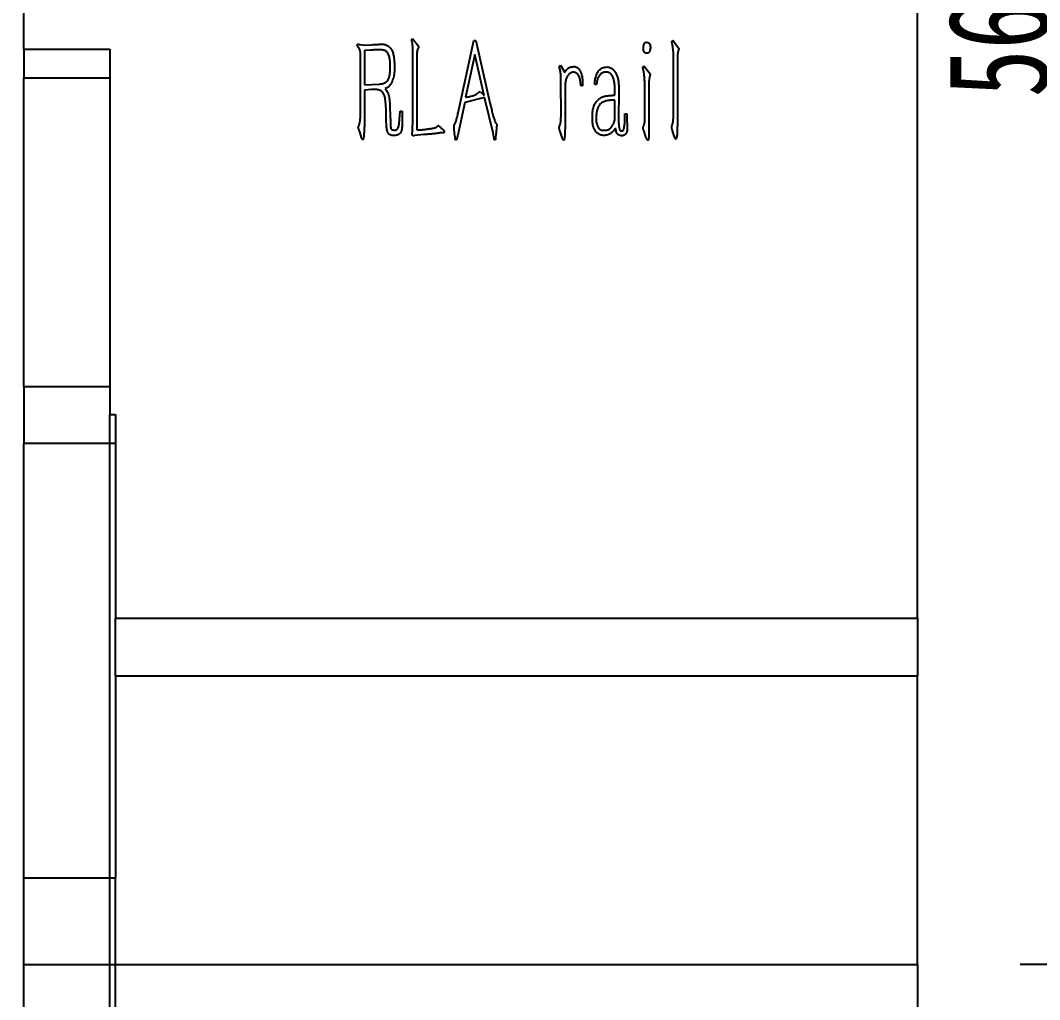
# Model space of a CAD drawing. Header units: millimetres. Extents: x 0 to 210, y 0 to 297.
# Drawn here: x 30.12 to 65.42, y 130.13 to 164.05 of the extents above; entities that cross this region are included whole.
import ezdxf

# ---------------------------------------------------------------- set-up
doc = ezdxf.new("R2010")
doc.units = ezdxf.units.MM
doc.layers.add('根据设置的颜色创建', color=7, linetype='Continuous', lineweight=25)
doc.styles.add('SLDTEXTSTYLE5', font='TXT', dxfattribs={"width": 0.7})
doc.dimstyles.new('SLDDIMSTYLE2', dxfattribs={"dimtxt": 3.5, "dimasz": 4.08, "dimexe": 0, "dimexo": 0.0625, "dimgap": 0.875, "dimtad": 2, "dimrnd": 1e-09, "dimzin": 12, "dimdsep": 46, "dimtxsty": 'SLDTEXTSTYLE5', "dimsah": 1, "dimcen": 0.09, "dimadec": 0, "dimazin": 3, "dimtfac": 1, "dimtofl": 0, "dimtmove": 0, "dimatfit": 3, "dimfxl": 0, "dimfrac": 2, "dimtolj": 1, "dimtzin": 12, "dimarcsym": 0})
doc.dimstyles.new('SLDDIMSTYLE7', dxfattribs={"dimtxt": 3.5, "dimasz": 0.338667, "dimexe": 0, "dimexo": 0.0625, "dimgap": 0.875, "dimtad": 0, "dimtih": 1, "dimtoh": 1, "dimdec": 0, "dimrnd": 1e-09, "dimdsep": 46, "dimtxsty": 'SLDTEXTSTYLE5', "dimblk1": 'ORIGIN', "dimblk2": 'ORIGIN', "dimsah": 1, "dimcen": 0.09, "dimadec": 0, "dimazin": 2, "dimtfac": 1, "dimtdec": 0, "dimtofl": 0, "dimtmove": 0, "dimatfit": 3, "dimldrblk": 'ORIGIN', "dimfxl": 0, "dimfrac": 2, "dimtolj": 1, "dimtzin": 12, "dimarcsym": 0})
doc.dimstyles.new('SLDDIMSTYLE8', dxfattribs={"dimtxt": 3.5, "dimasz": 4.08, "dimexe": 0, "dimexo": 0.0625, "dimgap": 0.875, "dimtad": 0, "dimtih": 1, "dimtoh": 1, "dimrnd": 1e-09, "dimzin": 12, "dimdsep": 46, "dimtxsty": 'SLDTEXTSTYLE5', "dimsah": 1, "dimcen": 0.09, "dimadec": 0, "dimazin": 3, "dimtol": 1, "dimtp": 0.01, "dimtm": 0.01, "dimtfac": 1, "dimtofl": 0, "dimtmove": 0, "dimatfit": 3, "dimfxl": 0, "dimfrac": 2, "dimtolj": 1, "dimarcsym": 0})
doc.dimstyles.new('SLDDIMSTYLE9', dxfattribs={"dimtxt": 3.5, "dimasz": 4.08, "dimexe": 0, "dimexo": 0.0625, "dimgap": 0.875, "dimtad": 0, "dimtih": 1, "dimtoh": 1, "dimrnd": 1e-09, "dimzin": 12, "dimdsep": 46, "dimtxsty": 'SLDTEXTSTYLE5', "dimsah": 1, "dimcen": 0.09, "dimadec": 0, "dimazin": 3, "dimtfac": 1, "dimtofl": 0, "dimtmove": 0, "dimatfit": 3, "dimfxl": 0, "dimfrac": 2, "dimtolj": 1, "dimtzin": 12, "dimarcsym": 0})

# ---------------------------------------------------------------- blocks, each defined once
blk = doc.blocks.new('_D_3')
at = {"layer": '根据设置的颜色创建'}
for p, q in [((74.891, 187.499), (64.748, 187.499)), ((66.748, 187.499), (66.748, 131.343)), ((81.269, 131.343), (64.748, 131.343))]:
    blk.add_line(p, q, dxfattribs=at)
for points in [[(66.748, 187.499), (66.24, 183.419), (67.256, 183.419)], [(66.748, 131.343), (67.256, 135.423), (66.24, 135.423)]]:
    blk.add_solid(points, dxfattribs=at)
at = {"layer": '根据设置的颜色创建', "insert": (62.236, 161.381), "char_height": 3.5, "attachment_point": 1, "rotation": 90, "style": 'SLDTEXTSTYLE5'}
blk.add_mtext('56.16', dxfattribs=at)
blk = doc.blocks.new('_Origin')
at = {"color": 0, "linetype": 'ByBlock', "lineweight": -2}
blk.add_line((0, 0), (-1, 0), dxfattribs=at)
blk.add_circle((0, 0), 0.5, dxfattribs=at)
blk = doc.blocks.new('_D_9')
at = {"layer": '根据设置的颜色创建'}
for p, q in [((30.247, 124.554), (30.247, 131.343)), ((30.247, 119.554), (30.247, 124.554)), ((30.247, 119.554), (30.247, 114.554))]:
    blk.add_line(p, q, dxfattribs=at)
at = {"layer": '根据设置的颜色创建', "xscale": 1.016, "yscale": 1.016}
blk.add_blockref('_Origin', (30.247, 115.57), dxfattribs=at)
at = {"layer": '根据设置的颜色创建', "insert": (27.9, 113.018), "char_height": 3.5, "attachment_point": 1, "rotation": 90, "style": 'SLDTEXTSTYLE5'}
blk.add_mtext('0', dxfattribs=at)
blk = doc.blocks.new('_D_10')
at = {"layer": '根据设置的颜色创建'}
for p, q in [((33.218, 124.554), (33.218, 150.393)), ((38.456, 119.554), (33.218, 124.554)), ((38.456, 119.554), (38.456, 114.554)), ((30.247, 115.57), (38.456, 115.57))]:
    blk.add_line(p, q, dxfattribs=at)
blk.add_solid([(38.456, 115.57), (34.376, 116.078), (34.376, 115.062)], dxfattribs=at)
at = {"layer": '根据设置的颜色创建', "char_height": 3.5, "attachment_point": 1, "rotation": 90, "style": 'SLDTEXTSTYLE5'}
for s, insert in [('±0.01', (36.11, 105.133)), ('2.97', (36.11, 97.691))]:
    blk.add_mtext(s, dxfattribs=dict(at, insert=insert))
blk = doc.blocks.new('_D_11')
at = {"layer": '根据设置的颜色创建'}
for p, q in [((33.422, 124.554), (33.422, 134.343)), ((45.142, 119.554), (33.422, 124.554)), ((45.142, 119.554), (45.142, 114.554)), ((38.456, 115.57), (45.142, 115.57))]:
    blk.add_line(p, q, dxfattribs=at)
blk.add_solid([(45.142, 115.57), (41.062, 116.078), (41.062, 115.062)], dxfattribs=at)
at = {"layer": '根据设置的颜色创建', "char_height": 3.5, "attachment_point": 1, "rotation": 90, "style": 'SLDTEXTSTYLE5'}
for s, insert in [('±0.01', (42.796, 105.133)), ('3.18', (42.796, 97.686))]:
    blk.add_mtext(s, dxfattribs=dict(at, insert=insert))
blk = doc.blocks.new('_D_12')
at = {"layer": '根据设置的颜色创建'}
for p, q in [((61.197, 131.343), (61.197, 114.554)), ((45.142, 115.57), (61.197, 115.57))]:
    blk.add_line(p, q, dxfattribs=at)
blk.add_solid([(61.197, 115.57), (57.117, 116.078), (57.117, 115.062)], dxfattribs=at)
at = {"layer": '根据设置的颜色创建', "insert": (58.85, 106.883), "char_height": 3.5, "attachment_point": 1, "rotation": 90, "style": 'SLDTEXTSTYLE5'}
blk.add_mtext('30.95', dxfattribs=at)

msp = doc.modelspace()

# ---------------------------------------------------------------- linework, layer by layer
at = {"color": 7, "linetype": 'Continuous', "lineweight": 25}
for p, q in [((30.247, 163.052), (30.247, 172.499)), ((61.197, 143.343), (61.197, 172.499)), ((41.871, 163.052), (41.82, 163.127)), ((41.881, 163.218), (41.987, 163.208)), ((41.987, 163.208), (42.093, 163.193)), ((42.093, 163.193), (42.289, 163.208)), ((43.67, 163.379), (43.705, 163.42)), ((43.68, 163.329), (43.67, 163.379)), ((43.705, 163.42), (43.926, 163.143)), ((45.311, 160.948), (45.829, 163.349)), ((45.829, 163.349), (45.899, 163.349)), ((45.899, 163.349), (46.388, 161.19)), ((52.681, 163.314), (52.722, 163.364)), ((52.701, 163.238), (52.681, 163.314)), ((52.722, 163.364), (52.933, 163.077)), ((30.247, 163.052), (33.218, 163.052)), ((30.247, 163.052), (30.247, 162.052)), ((33.218, 163.052), (33.218, 150.393)), ((41.906, 160.928), (41.906, 162.896)), ((42.042, 163.012), (42.037, 161.824)), ((42.254, 163.022), (42.042, 163.012)), ((43.72, 160.575), (43.72, 162.841)), ((43.851, 162.825), (43.851, 160.258)), ((45.864, 162.865), (45.537, 161.386)), ((46.186, 161.451), (45.864, 162.865)), ((52.746, 160.852), (52.746, 162.75)), ((48.787, 162.448), (48.827, 162.498)), ((48.807, 162.367), (48.787, 162.448)), ((48.827, 162.498), (48.978, 162.241)), ((51.679, 162.428), (51.719, 162.478)), ((51.699, 162.347), (51.679, 162.428)), ((51.719, 162.478), (51.945, 162.186)), ((52.877, 162.684), (52.877, 160.55)), ((33.218, 162.052), (30.247, 162.052)), ((30.247, 151.372), (30.247, 162.052)), ((48.847, 161.899), (48.847, 162.08)), ((42.037, 161.824), (42.536, 161.844)), ((42.832, 161.718), (42.757, 161.688)), ((48.852, 160.782), (48.847, 161.899)), ((48.988, 161.778), (48.988, 160.489)), ((49.597, 161.783), (49.537, 161.783)), ((49.597, 161.924), (49.597, 161.783)), ((50.081, 161.834), (50.015, 161.834)), ((50.086, 161.909), (50.081, 161.834)), ((50.71, 161.461), (50.71, 161.718)), ((51.754, 160.917), (51.754, 161.809)), ((51.89, 161.774), (51.895, 160.359)), ((42.289, 161.657), (42.042, 161.637)), ((42.042, 161.637), (42.042, 160.449)), ((46.197, 161.375), (45.512, 161.21)), ((45.924, 161.496), (46.05, 161.582)), ((46.05, 161.582), (46.186, 161.451)), ((46.493, 160.152), (46.197, 161.375)), ((50.619, 161.456), (50.71, 161.461)), ((50.851, 161.607), (50.841, 160.621)), ((42.792, 160.756), (42.787, 161.003)), ((42.923, 161.008), (42.938, 160.54)), ((45.512, 161.21), (45.351, 160.46)), ((46.388, 161.19), (46.448, 160.938)), ((50.71, 160.61), (50.71, 161.285)), ((42.797, 160.515), (42.792, 160.756)), ((43.255, 160.621), (43.281, 160.908)), ((43.281, 160.908), (43.346, 160.908)), ((43.346, 160.908), (43.346, 160.555)), ((46.508, 160.701), (46.543, 160.606)), ((51.058, 160.505), (51.062, 160.817)), ((51.062, 160.817), (51.128, 160.817)), ((51.133, 160.661), (51.143, 160.359)), ((43.71, 160.278), (43.72, 160.575)), ((45.164, 160.46), (45.19, 160.505)), ((45.351, 160.46), (45.275, 160.077)), ((46.614, 160.308), (46.594, 160.082)), ((48.988, 160.489), (48.978, 160.072)), ((50.685, 160.525), (50.71, 160.61)), ((50.756, 160.218), (50.73, 160.313)), ((51.895, 160.359), (51.895, 160.178)), ((52.877, 160.55), (52.872, 160.218)), ((41.926, 160.042), (41.866, 160.223)), ((43.891, 160.072), (43.775, 160.062)), ((44.102, 160.092), (43.891, 160.072)), ((45.174, 160.057), (45.15, 160.268)), ((45.275, 160.077), (45.245, 159.956)), ((46.528, 159.951), (46.493, 160.152)), ((46.594, 160.082), (46.584, 159.996)), ((48.882, 160.026), (48.817, 160.207)), ((48.902, 159.961), (48.882, 160.026)), ((51.789, 160.017), (51.729, 160.198)), ((52.771, 160.057), (52.711, 160.228)), ((52.792, 159.991), (52.771, 160.057)), ((30.247, 151.372), (33.218, 151.372)), ((30.247, 151.372), (30.247, 149.393)), ((33.218, 150.393), (33.422, 150.393)), ((33.422, 150.393), (33.422, 143.343)), ((33.422, 149.393), (30.247, 149.393)), ((30.247, 134.343), (30.247, 149.393)), ((33.422, 143.343), (61.197, 143.343)), ((33.422, 141.343), (33.422, 143.343)), ((61.197, 143.343), (61.197, 141.343)), ((33.422, 141.343), (33.422, 134.343)), ((33.422, 141.343), (61.197, 141.343)), ((61.197, 131.343), (61.197, 141.343)), ((30.247, 131.343), (30.247, 134.343)), ((30.247, 134.343), (33.422, 134.343)), ((30.247, 131.343), (61.197, 131.343))]:
    msp.add_line(p, q, dxfattribs=at)
for points, knots in [([(41.82, 163.127), (41.815, 163.136), (41.806, 163.153), (41.795, 163.176), (41.792, 163.194), (41.791, 163.21), (41.802, 163.222), (41.821, 163.224), (41.848, 163.224), (41.869, 163.22), (41.881, 163.218)], [0, 0, 0, 0, 0.172571, 0.310496, 0.415103, 0.489071, 0.555863, 0.657366, 0.800972, 1, 1, 1, 1]), ([(42.289, 163.208), (42.327, 163.21), (42.398, 163.215), (42.496, 163.22), (42.574, 163.224), (42.635, 163.228), (42.687, 163.229), (42.735, 163.22), (42.782, 163.205), (42.828, 163.183), (42.871, 163.156), (42.91, 163.124), (42.945, 163.087), (42.975, 163.044), (43.002, 162.995), (43.023, 162.936), (43.041, 162.869), (43.055, 162.793), (43.066, 162.71), (43.074, 162.62), (43.078, 162.523), (43.079, 162.457), (43.079, 162.422)], [0, 0, 0, 0, 0.084017, 0.153988, 0.210514, 0.252491, 0.287431, 0.322333, 0.357858, 0.39416, 0.431136, 0.467402, 0.503524, 0.540511, 0.580189, 0.624412, 0.674615, 0.730379, 0.791113, 0.856414, 0.925822, 1, 1, 1, 1]), ([(43.72, 162.841), (43.72, 162.869), (43.72, 162.919), (43.719, 162.986), (43.719, 163.036), (43.717, 163.08), (43.714, 163.128), (43.71, 163.186), (43.7, 163.255), (43.687, 163.302), (43.68, 163.329)], [0, 0, 0, 0, 0.17154, 0.308174, 0.408377, 0.475241, 0.580162, 0.697407, 0.833948, 1, 1, 1, 1]), ([(43.926, 163.143), (43.92, 163.131), (43.907, 163.107), (43.886, 163.071), (43.87, 163.025), (43.859, 162.968), (43.852, 162.9), (43.851, 162.851), (43.851, 162.825)], [0, 0, 0, 0, 0.122735, 0.242426, 0.379002, 0.558023, 0.768323, 1, 1, 1, 1]), ([(51.699, 163.072), (51.7, 163.084), (51.701, 163.114), (51.706, 163.162), (51.717, 163.213), (51.735, 163.252), (51.756, 163.277), (51.778, 163.288), (51.804, 163.293), (51.832, 163.292), (51.861, 163.286), (51.886, 163.271), (51.907, 163.25), (51.926, 163.213), (51.942, 163.158), (51.944, 163.111), (51.945, 163.087)], [0, 0, 0, 0, 0.06777, 0.160259, 0.260352, 0.351112, 0.393251, 0.436228, 0.481869, 0.534653, 0.588806, 0.640325, 0.691039, 0.746758, 0.868316, 1, 1, 1, 1]), ([(52.746, 162.75), (52.746, 162.782), (52.746, 162.848), (52.739, 162.947), (52.732, 163.041), (52.722, 163.122), (52.713, 163.186), (52.705, 163.222), (52.701, 163.238)], [0, 0, 0, 0, 0.194321, 0.405664, 0.606727, 0.770342, 0.900868, 1, 1, 1, 1]), ([(41.906, 162.896), (41.906, 162.911), (41.905, 162.94), (41.898, 162.982), (41.889, 163.019), (41.877, 163.041), (41.871, 163.052)], [0, 0, 0, 0, 0.281989, 0.539311, 0.779049, 1, 1, 1, 1]), ([(42.621, 163.032), (42.615, 163.032), (42.601, 163.032), (42.575, 163.031), (42.541, 163.03), (42.499, 163.03), (42.449, 163.028), (42.391, 163.027), (42.325, 163.024), (42.278, 163.023), (42.254, 163.022)], [0, 0, 0, 0, 0.048663, 0.119659, 0.210925, 0.326518, 0.46243, 0.61861, 0.799172, 1, 1, 1, 1]), ([(42.536, 161.844), (42.555, 161.845), (42.593, 161.847), (42.646, 161.855), (42.693, 161.867), (42.745, 161.887), (42.799, 161.92), (42.842, 161.964), (42.868, 162.005), (42.884, 162.043), (42.899, 162.084), (42.911, 162.134), (42.922, 162.192), (42.929, 162.264), (42.934, 162.349), (42.935, 162.443), (42.936, 162.54), (42.93, 162.629), (42.92, 162.709), (42.909, 162.758), (42.903, 162.78)], [0, 0, 0, 0, 0.051003, 0.096681, 0.137389, 0.173633, 0.238732, 0.298079, 0.328944, 0.363092, 0.400897, 0.442838, 0.492594, 0.553324, 0.625937, 0.709879, 0.795708, 0.872169, 0.940144, 1, 1, 1, 1]), ([(42.903, 162.78), (42.897, 162.802), (42.886, 162.841), (42.862, 162.894), (42.836, 162.937), (42.803, 162.97), (42.766, 162.994), (42.723, 163.013), (42.674, 163.026), (42.639, 163.03), (42.621, 163.032)], [0, 0, 0, 0, 0.159413, 0.298949, 0.42117, 0.528852, 0.633437, 0.744618, 0.866421, 1, 1, 1, 1]), ([(51.809, 162.911), (51.801, 162.911), (51.784, 162.913), (51.76, 162.921), (51.741, 162.936), (51.72, 162.964), (51.702, 163.01), (51.7, 163.05), (51.699, 163.072)], [0, 0, 0, 0, 0.119936, 0.228723, 0.33563, 0.452085, 0.705606, 1, 1, 1, 1]), ([(51.945, 163.087), (51.941, 163.064), (51.933, 163.019), (51.912, 162.968), (51.89, 162.935), (51.866, 162.92), (51.839, 162.91), (51.82, 162.91), (51.809, 162.911)], [0, 0, 0, 0, 0.285688, 0.543985, 0.659912, 0.76571, 0.87683, 1, 1, 1, 1]), ([(52.933, 163.077), (52.927, 163.062), (52.916, 163.036), (52.906, 163.002), (52.901, 162.975), (52.896, 162.949), (52.892, 162.916), (52.884, 162.861), (52.878, 162.783), (52.878, 162.718), (52.877, 162.684)], [0, 0, 0, 0, 0.121741, 0.215112, 0.262722, 0.327195, 0.411973, 0.513657, 0.745969, 1, 1, 1, 1]), ([(43.079, 162.422), (43.079, 162.39), (43.078, 162.328), (43.074, 162.243), (43.066, 162.17), (43.052, 162.094), (43.027, 162.012), (42.993, 161.924), (42.955, 161.848), (42.919, 161.794), (42.89, 161.76), (42.871, 161.739), (42.852, 161.726), (42.838, 161.72), (42.832, 161.718)], [0, 0, 0, 0, 0.126786, 0.237381, 0.330182, 0.407408, 0.538406, 0.661283, 0.771239, 0.867398, 0.908962, 0.944275, 0.974645, 1, 1, 1, 1]), ([(48.978, 162.241), (48.989, 162.259), (49.009, 162.294), (49.042, 162.343), (49.084, 162.386), (49.128, 162.414), (49.17, 162.432), (49.209, 162.442), (49.254, 162.447), (49.303, 162.451), (49.356, 162.447), (49.407, 162.424), (49.454, 162.385), (49.478, 162.351), (49.492, 162.332)], [0, 0, 0, 0, 0.095544, 0.186159, 0.277069, 0.373452, 0.427442, 0.489814, 0.559922, 0.638816, 0.720419, 0.803915, 0.895267, 1, 1, 1, 1]), ([(50.015, 161.834), (50.017, 161.861), (50.021, 161.911), (50.027, 161.984), (50.039, 162.055), (50.06, 162.128), (50.091, 162.205), (50.127, 162.27), (50.162, 162.32), (50.196, 162.353), (50.233, 162.381), (50.288, 162.41), (50.362, 162.436), (50.423, 162.437), (50.454, 162.438)], [0, 0, 0, 0, 0.096151, 0.17999, 0.262024, 0.352515, 0.451274, 0.558982, 0.614924, 0.670171, 0.724685, 0.78109, 0.892273, 1, 1, 1, 1]), ([(50.454, 162.438), (50.473, 162.435), (50.512, 162.428), (50.566, 162.407), (50.616, 162.377), (50.66, 162.337), (50.7, 162.294), (50.735, 162.246), (50.763, 162.194), (50.794, 162.12), (50.821, 162.024), (50.838, 161.925), (50.844, 161.841), (50.849, 161.77), (50.851, 161.691), (50.851, 161.636), (50.851, 161.607)], [0, 0, 0, 0, 0.058878, 0.116003, 0.17307, 0.231781, 0.290923, 0.349204, 0.407451, 0.466778, 0.585416, 0.703091, 0.76542, 0.835807, 0.914221, 1, 1, 1, 1]), ([(48.847, 162.08), (48.846, 162.106), (48.845, 162.159), (48.833, 162.237), (48.821, 162.307), (48.811, 162.349), (48.807, 162.367)], [0, 0, 0, 0, 0.267315, 0.549796, 0.808133, 1, 1, 1, 1]), ([(49.26, 162.257), (49.246, 162.254), (49.218, 162.249), (49.178, 162.23), (49.14, 162.203), (49.105, 162.168), (49.074, 162.127), (49.048, 162.081), (49.028, 162.029), (49.008, 161.958), (48.994, 161.874), (48.99, 161.808), (48.988, 161.778)], [0, 0, 0, 0, 0.07185, 0.144565, 0.220844, 0.303916, 0.390406, 0.479388, 0.570829, 0.668169, 0.849602, 1, 1, 1, 1]), ([(49.537, 161.783), (49.533, 161.826), (49.525, 161.908), (49.507, 162.007), (49.488, 162.078), (49.468, 162.125), (49.441, 162.165), (49.41, 162.199), (49.375, 162.226), (49.339, 162.247), (49.3, 162.256), (49.274, 162.257), (49.26, 162.257)], [0, 0, 0, 0, 0.213409, 0.405564, 0.493655, 0.576576, 0.654457, 0.730838, 0.803433, 0.870371, 0.934907, 1, 1, 1, 1]), ([(49.492, 162.332), (49.5, 162.319), (49.517, 162.29), (49.537, 162.242), (49.556, 162.188), (49.57, 162.128), (49.581, 162.069), (49.591, 162.015), (49.596, 161.968), (49.597, 161.938), (49.597, 161.924)], [0, 0, 0, 0, 0.111437, 0.233776, 0.368908, 0.516722, 0.663035, 0.790866, 0.903616, 1, 1, 1, 1]), ([(50.393, 162.261), (50.378, 162.259), (50.347, 162.255), (50.305, 162.242), (50.266, 162.222), (50.231, 162.197), (50.2, 162.166), (50.171, 162.131), (50.147, 162.091), (50.126, 162.048), (50.108, 162.007), (50.097, 161.969), (50.087, 161.937), (50.086, 161.918), (50.086, 161.909)], [0, 0, 0, 0, 0.0926943, 0.1809213, 0.2654147, 0.3510351, 0.4355801, 0.5247893, 0.6169415, 0.7139762, 0.8066235, 0.8841097, 0.9496212, 1, 1, 1, 1]), ([(50.71, 161.718), (50.709, 161.759), (50.707, 161.839), (50.692, 161.937), (50.675, 162.01), (50.661, 162.059), (50.642, 162.102), (50.623, 162.14), (50.6, 162.173), (50.577, 162.201), (50.55, 162.223), (50.512, 162.245), (50.459, 162.262), (50.416, 162.262), (50.393, 162.261)], [0, 0, 0, 0, 0.17351, 0.339135, 0.416839, 0.489274, 0.554234, 0.614846, 0.670781, 0.722162, 0.769903, 0.816023, 0.905376, 1, 1, 1, 1]), ([(51.754, 161.809), (51.754, 161.818), (51.753, 161.843), (51.751, 161.888), (51.746, 161.95), (51.742, 162.023), (51.736, 162.096), (51.731, 162.159), (51.726, 162.204), (51.721, 162.246), (51.712, 162.291), (51.704, 162.327), (51.699, 162.347)], [0, 0, 0, 0, 0.052292, 0.136306, 0.250781, 0.395541, 0.541772, 0.656354, 0.742184, 0.796273, 0.887199, 1, 1, 1, 1]), ([(51.945, 162.186), (51.939, 162.169), (51.928, 162.14), (51.919, 162.102), (51.914, 162.073), (51.908, 162.047), (51.903, 162.015), (51.897, 161.978), (51.892, 161.935), (51.889, 161.886), (51.888, 161.832), (51.889, 161.793), (51.89, 161.774)], [0, 0, 0, 0, 0.126153, 0.227225, 0.276126, 0.339691, 0.417277, 0.507453, 0.611493, 0.727469, 0.857485, 1, 1, 1, 1]), ([(42.757, 161.688), (42.772, 161.666), (42.799, 161.627), (42.838, 161.57), (42.868, 161.51), (42.888, 161.436), (42.903, 161.347), (42.914, 161.244), (42.923, 161.129), (42.923, 161.049), (42.923, 161.008)], [0, 0, 0, 0, 0.110154, 0.199774, 0.286942, 0.392173, 0.518123, 0.666031, 0.829034, 1, 1, 1, 1]), ([(42.787, 161.003), (42.785, 161.036), (42.781, 161.104), (42.772, 161.208), (42.763, 161.309), (42.745, 161.397), (42.719, 161.472), (42.685, 161.536), (42.642, 161.589), (42.589, 161.625), (42.527, 161.646), (42.456, 161.657), (42.376, 161.661), (42.319, 161.658), (42.289, 161.657)], [0, 0, 0, 0, 0.098915, 0.210169, 0.318693, 0.407911, 0.485256, 0.559686, 0.628142, 0.689863, 0.753516, 0.825931, 0.908078, 1, 1, 1, 1]), ([(45.537, 161.386), (45.565, 161.39), (45.614, 161.398), (45.682, 161.413), (45.747, 161.43), (45.804, 161.446), (45.852, 161.463), (45.883, 161.473), (45.906, 161.484), (45.919, 161.493), (45.924, 161.496)], [0, 0, 0, 0, 0.212715, 0.367233, 0.517684, 0.709321, 0.808266, 0.88862, 0.952005, 1, 1, 1, 1]), ([(49.945, 160.908), (49.948, 160.925), (49.954, 160.961), (49.969, 161.015), (49.989, 161.073), (50.012, 161.132), (50.041, 161.191), (50.079, 161.245), (50.124, 161.293), (50.175, 161.336), (50.231, 161.372), (50.29, 161.401), (50.35, 161.422), (50.412, 161.434), (50.471, 161.441), (50.525, 161.449), (50.574, 161.453), (50.605, 161.455), (50.619, 161.456)], [0, 0, 0, 0, 0.054272, 0.113523, 0.17561, 0.242927, 0.311372, 0.379128, 0.446936, 0.516609, 0.586505, 0.653569, 0.719083, 0.78457, 0.847754, 0.904607, 0.955062, 1, 1, 1, 1]), ([(50.71, 161.285), (50.685, 161.285), (50.633, 161.285), (50.566, 161.283), (50.51, 161.28), (50.463, 161.271), (50.411, 161.259), (50.357, 161.242), (50.304, 161.222), (50.255, 161.196), (50.215, 161.163), (50.18, 161.125), (50.152, 161.082), (50.128, 161.036), (50.108, 160.986), (50.092, 160.932), (50.081, 160.873), (50.071, 160.811), (50.065, 160.744), (50.062, 160.674), (50.063, 160.604), (50.069, 160.539), (50.082, 160.479), (50.095, 160.442), (50.101, 160.424)], [0, 0, 0, 0, 0.0591193, 0.1199821, 0.1527775, 0.1894832, 0.2301363, 0.275161, 0.3202442, 0.3616082, 0.4020338, 0.4406421, 0.4799606, 0.5194964, 0.5609559, 0.6040019, 0.6491398, 0.6979253, 0.7497842, 0.804931, 0.859468, 0.9102388, 0.9566186, 1, 1, 1, 1]), ([(41.866, 160.223), (41.86, 160.239), (41.85, 160.268), (41.837, 160.305), (41.83, 160.331), (41.826, 160.351), (41.835, 160.372), (41.847, 160.399), (41.861, 160.437), (41.874, 160.482), (41.884, 160.528), (41.891, 160.567), (41.894, 160.603), (41.897, 160.644), (41.899, 160.699), (41.901, 160.763), (41.903, 160.826), (41.904, 160.876), (41.906, 160.908), (41.906, 160.923), (41.906, 160.928)], [0, 0, 0, 0, 0.072331, 0.126985, 0.163383, 0.182125, 0.211268, 0.252986, 0.309309, 0.378111, 0.448156, 0.505832, 0.542186, 0.599255, 0.6759, 0.772194, 0.86642, 0.935789, 0.980337, 1, 1, 1, 1]), ([(45.19, 160.505), (45.195, 160.517), (45.208, 160.545), (45.225, 160.597), (45.242, 160.665), (45.26, 160.743), (45.277, 160.819), (45.291, 160.88), (45.301, 160.921), (45.308, 160.941), (45.311, 160.948)], [0, 0, 0, 0, 0.084962, 0.202907, 0.355522, 0.541975, 0.724903, 0.8614, 0.953847, 1, 1, 1, 1]), ([(46.448, 160.938), (46.454, 160.909), (46.465, 160.858), (46.481, 160.791), (46.495, 160.74), (46.505, 160.712), (46.508, 160.701)], [0, 0, 0, 0, 0.356475, 0.639464, 0.855118, 1, 1, 1, 1]), ([(48.817, 160.207), (48.812, 160.223), (48.802, 160.249), (48.792, 160.285), (48.785, 160.311), (48.782, 160.334), (48.789, 160.359), (48.8, 160.391), (48.813, 160.428), (48.825, 160.469), (48.836, 160.509), (48.839, 160.542), (48.841, 160.57), (48.843, 160.598), (48.845, 160.633), (48.847, 160.673), (48.849, 160.712), (48.85, 160.744), (48.853, 160.766), (48.852, 160.777), (48.852, 160.782)], [0, 0, 0, 0, 0.081948, 0.14546, 0.189828, 0.217888, 0.263227, 0.32067, 0.388956, 0.464512, 0.539067, 0.600514, 0.634904, 0.681972, 0.743062, 0.815566, 0.886802, 0.941481, 0.978406, 1, 1, 1, 1]), ([(50.368, 160.066), (50.352, 160.066), (50.321, 160.064), (50.274, 160.069), (50.228, 160.079), (50.183, 160.096), (50.141, 160.118), (50.104, 160.147), (50.069, 160.179), (50.03, 160.231), (49.99, 160.303), (49.962, 160.384), (49.948, 160.454), (49.941, 160.514), (49.935, 160.58), (49.934, 160.651), (49.935, 160.722), (49.937, 160.789), (49.94, 160.85), (49.943, 160.889), (49.945, 160.908)], [0, 0, 0, 0, 0.043197, 0.086568, 0.129459, 0.173496, 0.217035, 0.260621, 0.303277, 0.347696, 0.437891, 0.53065, 0.581053, 0.636306, 0.696804, 0.763295, 0.83046, 0.892173, 0.948437, 1, 1, 1, 1]), ([(51.128, 160.817), (51.129, 160.8), (51.13, 160.77), (51.131, 160.727), (51.133, 160.692), (51.133, 160.67), (51.133, 160.661)], [0, 0, 0, 0, 0.3158966, 0.5886026, 0.8183078, 1, 1, 1, 1]), ([(51.694, 160.333), (51.695, 160.339), (51.698, 160.356), (51.71, 160.383), (51.722, 160.419), (51.735, 160.458), (51.743, 160.502), (51.75, 160.552), (51.753, 160.6), (51.754, 160.635), (51.754, 160.659), (51.754, 160.678), (51.754, 160.702), (51.754, 160.733), (51.754, 160.77), (51.754, 160.814), (51.754, 160.863), (51.754, 160.899), (51.754, 160.917)], [0, 0, 0, 0, 0.029663, 0.084682, 0.15284, 0.218626, 0.293268, 0.382211, 0.470653, 0.540012, 0.560176, 0.591682, 0.63327, 0.68494, 0.747952, 0.821046, 0.905482, 1, 1, 1, 1]), ([(52.711, 160.228), (52.707, 160.243), (52.7, 160.271), (52.689, 160.307), (52.684, 160.333), (52.68, 160.354), (52.686, 160.378), (52.697, 160.408), (52.71, 160.443), (52.719, 160.48), (52.726, 160.52), (52.732, 160.567), (52.737, 160.626), (52.741, 160.698), (52.745, 160.775), (52.746, 160.827), (52.746, 160.852)], [0, 0, 0, 0, 0.077782, 0.136194, 0.176968, 0.199562, 0.236445, 0.291049, 0.353469, 0.411585, 0.472416, 0.543516, 0.634333, 0.75435, 0.88369, 1, 1, 1, 1]), ([(42.042, 160.449), (42.04, 160.41), (42.036, 160.339), (42.03, 160.243), (42.025, 160.169), (42.021, 160.101), (42.017, 160.036), (42.01, 159.981), (42.002, 159.946), (41.998, 159.931), (41.994, 159.919), (41.988, 159.92), (41.987, 159.921)], [0, 0, 0, 0, 0.21787, 0.396935, 0.534344, 0.632866, 0.775996, 0.896297, 0.943034, 0.973292, 0.990204, 1, 1, 1, 1]), ([(43.008, 160.066), (42.996, 160.067), (42.973, 160.069), (42.942, 160.08), (42.913, 160.093), (42.889, 160.111), (42.868, 160.135), (42.851, 160.165), (42.836, 160.201), (42.824, 160.243), (42.813, 160.294), (42.806, 160.357), (42.8, 160.432), (42.798, 160.486), (42.797, 160.515)], [0, 0, 0, 0, 0.06546, 0.124955, 0.180634, 0.234762, 0.290392, 0.351661, 0.420781, 0.498682, 0.591305, 0.705777, 0.84153, 1, 1, 1, 1]), ([(42.938, 160.54), (42.939, 160.514), (42.94, 160.464), (42.941, 160.392), (42.949, 160.334), (42.959, 160.291), (42.981, 160.269), (43.006, 160.259), (43.039, 160.254), (43.065, 160.253), (43.079, 160.253)], [0, 0, 0, 0, 0.206357, 0.399081, 0.559703, 0.678399, 0.731197, 0.798034, 0.887843, 1, 1, 1, 1]), ([(43.346, 160.555), (43.346, 160.522), (43.345, 160.46), (43.342, 160.376), (43.336, 160.308), (43.328, 160.254), (43.316, 160.21), (43.298, 160.174), (43.277, 160.142), (43.251, 160.117), (43.222, 160.096), (43.191, 160.081), (43.158, 160.071), (43.114, 160.065), (43.064, 160.063), (43.025, 160.066), (43.008, 160.066)], [0, 0, 0, 0, 0.139685, 0.257582, 0.352798, 0.426824, 0.486528, 0.542948, 0.594697, 0.645557, 0.694145, 0.741694, 0.789821, 0.838319, 0.928013, 1, 1, 1, 1]), ([(43.079, 160.253), (43.093, 160.252), (43.12, 160.251), (43.159, 160.264), (43.191, 160.292), (43.212, 160.336), (43.229, 160.39), (43.238, 160.456), (43.247, 160.533), (43.252, 160.59), (43.255, 160.621)], [0, 0, 0, 0, 0.092737, 0.173501, 0.259962, 0.364085, 0.490142, 0.630276, 0.797345, 1, 1, 1, 1]), ([(43.775, 160.062), (43.763, 160.058), (43.743, 160.052), (43.714, 160.056), (43.702, 160.073), (43.692, 160.091), (43.693, 160.12), (43.698, 160.159), (43.705, 160.214), (43.708, 160.255), (43.71, 160.278)], [0, 0, 0, 0, 0.132284, 0.214401, 0.280277, 0.340377, 0.428381, 0.568769, 0.761386, 1, 1, 1, 1]), ([(43.851, 160.258), (43.872, 160.258), (43.91, 160.258), (43.96, 160.26), (44, 160.26), (44.032, 160.262), (44.067, 160.267), (44.111, 160.273), (44.171, 160.28), (44.241, 160.29), (44.311, 160.301), (44.373, 160.31), (44.421, 160.319), (44.466, 160.326), (44.51, 160.342), (44.549, 160.37), (44.574, 160.399), (44.594, 160.406), (44.601, 160.409)], [0, 0, 0, 0, 0.07948, 0.145582, 0.195386, 0.231888, 0.27049, 0.329403, 0.405657, 0.50235, 0.600128, 0.680577, 0.742761, 0.787646, 0.857024, 0.92081, 0.971706, 1, 1, 1, 1]), ([(44.601, 160.409), (44.604, 160.406), (44.613, 160.399), (44.632, 160.383), (44.663, 160.357), (44.701, 160.32), (44.74, 160.284), (44.771, 160.256), (44.794, 160.235), (44.802, 160.214), (44.806, 160.197), (44.807, 160.187), (44.807, 160.183)], [0, 0, 0, 0, 0.039039, 0.113402, 0.238361, 0.426989, 0.618982, 0.745316, 0.832902, 0.903231, 0.959256, 1, 1, 1, 1]), ([(45.15, 160.268), (45.148, 160.285), (45.145, 160.316), (45.143, 160.357), (45.142, 160.387), (45.144, 160.412), (45.151, 160.435), (45.16, 160.451), (45.164, 160.46)], [0, 0, 0, 0, 0.2672628, 0.4767988, 0.6289625, 0.7205771, 0.8553945, 1, 1, 1, 1]), ([(46.543, 160.606), (46.547, 160.592), (46.555, 160.566), (46.567, 160.532), (46.58, 160.506), (46.595, 160.485), (46.611, 160.468), (46.622, 160.451), (46.624, 160.435), (46.622, 160.42), (46.62, 160.402), (46.619, 160.378), (46.616, 160.346), (46.615, 160.322), (46.614, 160.308)], [0, 0, 0, 0, 0.13709, 0.249773, 0.338818, 0.407712, 0.502488, 0.555957, 0.593728, 0.650142, 0.694895, 0.770001, 0.870972, 1, 1, 1, 1]), ([(50.101, 160.424), (50.107, 160.408), (50.118, 160.378), (50.139, 160.337), (50.161, 160.304), (50.188, 160.28), (50.216, 160.263), (50.248, 160.253), (50.281, 160.244), (50.305, 160.243), (50.317, 160.243)], [0, 0, 0, 0, 0.169302, 0.317175, 0.446043, 0.557897, 0.662544, 0.770963, 0.880657, 1, 1, 1, 1]), ([(50.317, 160.243), (50.339, 160.243), (50.385, 160.243), (50.445, 160.254), (50.496, 160.271), (50.534, 160.295), (50.57, 160.327), (50.603, 160.366), (50.632, 160.407), (50.656, 160.448), (50.675, 160.487), (50.682, 160.513), (50.685, 160.525)], [0, 0, 0, 0, 0.128385, 0.276834, 0.358511, 0.445303, 0.539399, 0.642933, 0.747721, 0.840325, 0.924818, 1, 1, 1, 1]), ([(50.73, 160.313), (50.708, 160.284), (50.664, 160.227), (50.604, 160.161), (50.548, 160.114), (50.495, 160.091), (50.434, 160.073), (50.391, 160.069), (50.368, 160.066)], [0, 0, 0, 0, 0.239126, 0.472137, 0.588265, 0.712982, 0.848714, 1, 1, 1, 1]), ([(51.143, 160.359), (51.142, 160.329), (51.141, 160.275), (51.132, 160.211), (51.119, 160.166), (51.103, 160.138), (51.083, 160.111), (51.058, 160.088), (51.029, 160.07), (50.998, 160.058), (50.965, 160.052), (50.92, 160.053), (50.868, 160.066), (50.821, 160.091), (50.794, 160.121), (50.776, 160.148), (50.764, 160.181), (50.759, 160.205), (50.756, 160.218)], [0, 0, 0, 0, 0.1278215, 0.2351183, 0.282701, 0.3296891, 0.3775294, 0.4273253, 0.4759669, 0.5235987, 0.5719989, 0.6217947, 0.7176039, 0.8039207, 0.8468034, 0.8930376, 0.9440878, 1, 1, 1, 1]), ([(50.841, 160.621), (50.841, 160.584), (50.842, 160.512), (50.848, 160.425), (50.855, 160.363), (50.863, 160.323), (50.872, 160.29), (50.882, 160.264), (50.895, 160.243), (50.913, 160.229), (50.934, 160.222), (50.949, 160.223), (50.957, 160.223)], [0, 0, 0, 0, 0.245899, 0.474194, 0.577342, 0.664714, 0.739965, 0.802163, 0.85434, 0.900215, 0.947175, 1, 1, 1, 1]), ([(50.957, 160.223), (50.967, 160.224), (50.987, 160.227), (51.006, 160.247), (51.018, 160.269), (51.027, 160.294), (51.034, 160.325), (51.042, 160.374), (51.051, 160.435), (51.056, 160.483), (51.058, 160.505)], [0, 0, 0, 0, 0.088727, 0.184346, 0.245906, 0.327724, 0.426058, 0.546729, 0.791565, 1, 1, 1, 1]), ([(51.729, 160.198), (51.725, 160.21), (51.717, 160.231), (51.705, 160.259), (51.7, 160.279), (51.692, 160.295), (51.691, 160.313), (51.693, 160.326), (51.694, 160.333)], [0, 0, 0, 0, 0.273716, 0.481148, 0.630379, 0.71509, 0.841912, 1, 1, 1, 1]), ([(41.987, 159.921), (41.984, 159.922), (41.979, 159.923), (41.968, 159.93), (41.956, 159.949), (41.943, 159.977), (41.93, 160.009), (41.927, 160.032), (41.926, 160.042)], [0, 0, 0, 0, 0.050206, 0.123727, 0.263445, 0.516697, 0.791177, 1, 1, 1, 1]), ([(44.807, 160.183), (44.805, 160.178), (44.801, 160.168), (44.786, 160.159), (44.767, 160.154), (44.734, 160.155), (44.686, 160.156), (44.624, 160.147), (44.558, 160.137), (44.505, 160.129), (44.465, 160.123), (44.436, 160.121), (44.4, 160.117), (44.355, 160.113), (44.303, 160.109), (44.243, 160.104), (44.175, 160.097), (44.128, 160.094), (44.102, 160.092)], [0, 0, 0, 0, 0.021335, 0.042896, 0.069796, 0.102968, 0.180679, 0.268329, 0.362549, 0.459995, 0.490328, 0.530949, 0.581983, 0.644367, 0.717163, 0.80037, 0.895022, 1, 1, 1, 1]), ([(45.245, 159.956), (45.242, 159.948), (45.236, 159.933), (45.226, 159.916), (45.215, 159.908), (45.203, 159.906), (45.194, 159.917), (45.188, 159.93), (45.187, 159.95), (45.182, 159.976), (45.179, 160.013), (45.176, 160.041), (45.174, 160.057)], [0, 0, 0, 0, 0.1226578, 0.2068509, 0.2595953, 0.3064162, 0.3560072, 0.4322225, 0.5029866, 0.6209268, 0.7852323, 1, 1, 1, 1]), ([(46.584, 159.996), (46.583, 159.987), (46.582, 159.969), (46.578, 159.947), (46.575, 159.931), (46.569, 159.919), (46.558, 159.913), (46.544, 159.917), (46.534, 159.931), (46.53, 159.944), (46.528, 159.951)], [0, 0, 0, 0, 0.207898, 0.369549, 0.484284, 0.558123, 0.641316, 0.728974, 0.841973, 1, 1, 1, 1]), ([(48.938, 159.905), (48.936, 159.906), (48.93, 159.908), (48.919, 159.914), (48.91, 159.934), (48.905, 159.951), (48.902, 159.961)], [0, 0, 0, 0, 0.100758, 0.248307, 0.519709, 1, 1, 1, 1]), ([(48.978, 160.072), (48.976, 160.049), (48.973, 160.006), (48.966, 159.957), (48.958, 159.926), (48.953, 159.913), (48.946, 159.903), (48.941, 159.905), (48.938, 159.905)], [0, 0, 0, 0, 0.387346, 0.706319, 0.825969, 0.911434, 0.958337, 1, 1, 1, 1]), ([(51.86, 159.896), (51.857, 159.896), (51.85, 159.897), (51.84, 159.907), (51.831, 159.926), (51.816, 159.952), (51.801, 159.984), (51.793, 160.006), (51.789, 160.017)], [0, 0, 0, 0, 0.068925, 0.145726, 0.277741, 0.506574, 0.76781, 1, 1, 1, 1]), ([(51.895, 160.178), (51.895, 160.14), (51.895, 160.072), (51.887, 159.993), (51.881, 159.94), (51.874, 159.917), (51.871, 159.899), (51.863, 159.896), (51.86, 159.896)], [0, 0, 0, 0, 0.3837397, 0.7068476, 0.8317508, 0.9191842, 0.9722673, 1, 1, 1, 1]), ([(52.822, 159.941), (52.82, 159.943), (52.812, 159.948), (52.804, 159.962), (52.795, 159.976), (52.792, 159.987), (52.792, 159.991)], [0, 0, 0, 0, 0.142186, 0.45395, 0.79433, 1, 1, 1, 1]), ([(52.872, 160.218), (52.872, 160.196), (52.871, 160.154), (52.868, 160.096), (52.862, 160.045), (52.853, 160.004), (52.843, 159.972), (52.837, 159.953), (52.83, 159.937), (52.824, 159.94), (52.822, 159.941)], [0, 0, 0, 0, 0.22788, 0.427955, 0.603223, 0.749826, 0.864818, 0.938521, 0.980505, 1, 1, 1, 1])]:
    msp.add_open_spline(points, degree=3, knots=knots, dxfattribs=at)

# ---------------------------------------------------------------- dimensions: what is measured, and where the dimension line sits
at = {"layer": '根据设置的颜色创建'}
dim = msp.add_linear_dim(base=(66.748, 131.343), p1=(74.891, 187.499), p2=(81.269, 131.343), angle=90, dimstyle='SLDDIMSTYLE2', dxfattribs=at)
dim.commit()
dim.dimension.update_dxf_attribs({"geometry": '_D_3', "text_midpoint": (66.748, 165.214), "dimtype": 160})
for feature_location, offset, origin, dimstyle, picture, middle in [((33.218, 150.393), (5.237, -35.839), (30.247, 131.343), 'SLDDIMSTYLE8', '_D_10', (38.456, 106.122)), ((33.421553395, 134.343207191), (11.720744218, -19.789473974), (30.246553395, 131.343207191), 'SLDDIMSTYLE8', '_D_11', (45.142297614, 106.119705784)), ((30.246553395, 131.343207191), (0, -16.789473974), (30.246553395, 131.343207191), 'SLDDIMSTYLE7', '_D_9', (30.246553395, 113.78567766)), ((61.197, 131.343), (0, -16.789), (30.247, 131.343), 'SLDDIMSTYLE9', '_D_12', (61.197, 110.718))]:
    dim = msp.add_ordinate_dim(feature_location=feature_location, offset=offset, dtype=1, origin=origin, dimstyle=dimstyle, dxfattribs=at)
    dim.commit()
    dim.dimension.update_dxf_attribs({"geometry": picture, "text_midpoint": middle})

doc.saveas('drawing.dxf')
